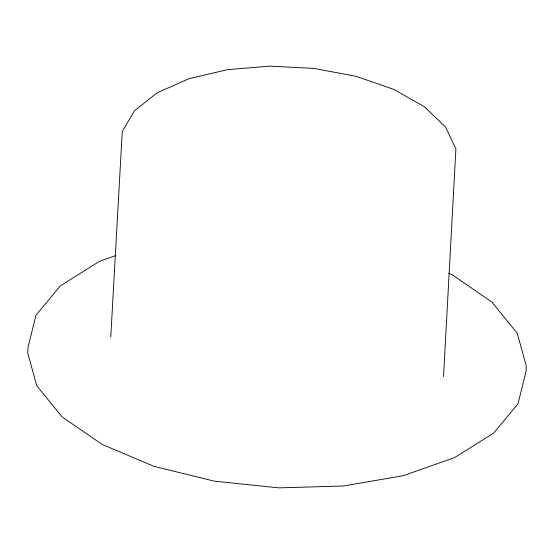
<?xml version="1.0" encoding="UTF-8"?>
<svg xmlns="http://www.w3.org/2000/svg" width="554" height="554" viewBox="0 0 554 554"><rect width="100%" height="100%" fill="white"/><g stroke="black" fill="none" stroke-linecap="round" stroke-linejoin="round"><path stroke-width="0.83" d="M110.765 337.095L122.261 131.533L134.483 110.765L157.218 92.76L188.907 78.737L227.389 69.659L270.047 66.134L313.973 68.412L356.174 76.341L393.769 89.367L424.205 106.617L445.395 126.901L455.907 148.853L443.532 376.526M115.786 255.581L99.505 261.308L60.344 285.857L35.955 315.24L27.998 347.462L27.7 352.808L36.723 385.66L62.117 416.913L102.144 444.433L154.074 466.35L214.37 481.163L278.925 487.866L343.341 486.003L403.222 475.699L454.495 457.659L493.656 433.11L518.045 403.728L526.002 371.512L526.3 366.159L517.277 333.307L491.883 302.055L451.856 274.535L448.712 273.205"/></g></svg>
